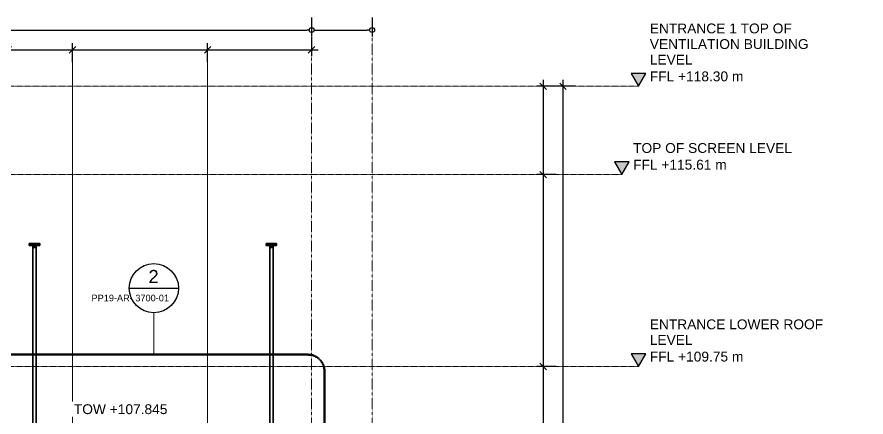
# Model space of a CAD drawing. Header units: millimetres. Extents: x -153298 to 620751, y -313239 to 250031.
# Drawn here: x 125141 to 151026, y -288237 to -276032 of the extents above; entities that cross this region are included whole.
import ezdxf

# ---------------------------------------------------------------- set-up
doc = ezdxf.new("R2010")
doc.units = ezdxf.units.MM
for name, pattern in [('Centre', [31.75, 6.35, -4.7625, 15.875, -4.7625]), ('DPA_Grid _ Level 100', [10, 5.5, -1.6, 1.3, -1.6]), ('DPA_Hidden 50', [3, 2, -1])]:
    doc.linetypes.add(name, pattern=pattern)
for name, color, linetype, lineweight in [('A-ANNO-DIMS', 7, 'Continuous', 9), ('A-ANNO-SYMB', 7, 'Continuous', 9), ('A-DETL', 7, 'Continuous', 70), ('A-FLOR-LEVL', 7, 'Continuous', 35), ('E-LITE-EQPM', 7, 'Continuous', 35), ('G-ANNO-SPOR', 7, 'Continuous', 9), ('S-GRID', 7, 'Continuous', 0)]:
    doc.layers.add(name, color=color, linetype=linetype, lineweight=lineweight)
doc.styles.add('ARIAL', font='arial.ttf')
doc.styles.add('Arial_2', font='arial.ttf', dxfattribs={"height": 3})
doc.styles.add('Arial_3', font='arial.ttf', dxfattribs={"height": 200})
doc.dimstyles.new('DPA-DIM-3_0_C-C', dxfattribs={"dimscale": 304.8, "dimtxt": 306.07782, "dimasz": 0.492126, "dimexe": 0.656168, "dimexo": 0.0625, "dimgap": 0.164042, "dimtad": 1, "dimdec": 0, "dimzin": 0, "dimdsep": 46, "dimtxsty": 'Arial_2', "dimblk1": 'DOTBLANK', "dimblk2": 'DOTBLANK', "dimsah": 1, "dimcen": 0.09, "dimdle": 0.656168, "dimclrd": 7, "dimclre": 7, "dimclrt": 7, "dimadec": 8, "dimazin": 0, "dimtfac": 1, "dimtdec": 4, "dimtix": 1, "dimtmove": 0, "dimatfit": 3, "dimfxl": 1.312336, "dimfxlon": 1, "dimtvp": 1, "dimtolj": 1, "dimtzin": 0, "dimarcsym": 2})
doc.dimstyles.new('DPA-DIM-3_0_T-T', dxfattribs={"dimscale": 304.8, "dimtxt": 306.07782, "dimasz": 0.656168, "dimexe": 0.656168, "dimexo": 0.0625, "dimgap": 0.164042, "dimtad": 1, "dimdec": 0, "dimzin": 0, "dimdsep": 46, "dimtxsty": 'Arial_2', "dimblk1": 'OBLIQUE', "dimblk2": 'OBLIQUE', "dimsah": 1, "dimcen": 0.09, "dimdle": 0.656168, "dimclrd": 7, "dimclre": 7, "dimclrt": 7, "dimadec": 8, "dimazin": 0, "dimtfac": 1, "dimtdec": 4, "dimtix": 1, "dimtmove": 0, "dimatfit": 3, "dimfxl": 1.312336, "dimfxlon": 1, "dimtvp": 1, "dimtolj": 1, "dimtzin": 0, "dimarcsym": 2})

# ---------------------------------------------------------------- blocks, each defined once
blk = doc.blocks.new('ACM_L14 - LED Street Light Luminaire with Wide Light - PRA4-CB-8-17314108-2120-01 ENTRANCE 1 SECTION A')
at = {"layer": 'E-LITE-EQPM', "color": 7}
for p, q in [((-850193, 113507), (-850511, 113507)), ((-850511, 113447), (-850511, 113507)), ((-850511, 113507), (-850511, 113466)), ((-850511, 113466), (-850193, 113466)), ((-850511, 113466), (-850511, 113447)), ((-850511, 113447), (-850193, 113447)), ((-850511, 113447), (-850193, 113447)), ((-850405, 113447), (-850405, 105671)), ((-850382, 113381), (-850382, 113420)), ((-850382, 113420), (-850382, 113381)), ((-850382, 113420), (-850322, 113420)), ((-850382, 113420), (-850322, 113420)), ((-850322, 113381), (-850382, 113381)), ((-850382, 113381), (-850322, 113381)), ((-850322, 113381), (-850322, 113420)), ((-850322, 113420), (-850322, 113381)), ((-850304, 105671), (-850304, 113447)), ((-850193, 113466), (-850193, 113507)), ((-850193, 113507), (-850193, 113447)), ((-850193, 113447), (-850193, 113466)), ((-850405, 105656), (-850405, 105650)), ((-850304, 105650), (-850304, 105656)), ((-850405, 105450), (-850405, 103650)), ((-850304, 103650), (-850304, 105450)), ((-850405, 103600), (-850405, 103450)), ((-850304, 103450), (-850304, 103600)), ((-850405, 103412), (-850405, 103200)), ((-850304, 103200), (-850304, 103412)), ((-850405, 103162), (-850405, 102620)), ((-850304, 102620), (-850304, 103162)), ((-850405, 102570), (-850405, 102558)), ((-850304, 102555), (-850304, 102570)), ((-850627, 101450), (-850326, 101450)), ((-850326, 101450), (-850627, 101450)), ((-850354, 101450), (-850354, 101450)), ((-850354, 101450), (-850326, 101450)), ((-850326, 101450), (-850354, 101450))]:
    blk.add_line(p, q, dxfattribs=at)
for start, end in [(90, 154.7707), (25.2293, 90)]:
    blk.add_arc((-850354, 113410), 24, start, end, dxfattribs=at)
for points, knots in [([(-850375, 113420), (-850375, 113420), (-850375, 113421), (-850374, 113423), (-850372, 113425), (-850371, 113427), (-850369, 113428), (-850368, 113429), (-850368, 113429)], [0.6377615, 0.6377615, 0.6377615, 0.6377615, 0.6527778, 0.6875, 0.7222222, 0.7569444, 0.7916667, 0.7981777, 0.7981777, 0.7981777, 0.7981777]), ([(-850367, 113430), (-850366, 113430), (-850362, 113433), (-850358, 113434), (-850354, 113434)], [0.8224046, 0.8224046, 0.8224046, 0.8224046, 0.8611111, 1, 1, 1, 1]), ([(-850354, 113434), (-850352, 113434), (-850349, 113433), (-850345, 113432), (-850342, 113431), (-850341, 113430), (-850340, 113430)], [0, 0, 0, 0, 0.0555556, 0.1111111, 0.1666667, 0.1847007, 0.1847007, 0.1847007, 0.1847007]), ([(-850338, 113428), (-850337, 113427), (-850336, 113426), (-850334, 113424), (-850333, 113422), (-850332, 113421), (-850332, 113420), (-850332, 113420)], [0.2222222, 0.2222222, 0.2222222, 0.2222222, 0.2777778, 0.3055556, 0.3333333, 0.3611111, 0.3651669, 0.3651669, 0.3651669, 0.3651669])]:
    blk.add_open_spline(points, degree=3, knots=knots, dxfattribs=at)
blk.add_open_spline([(-850354, 113434), (-850354, 113434), (-850354, 113434), (-850354, 113434)], degree=3, dxfattribs=at)
blk = doc.blocks.new('ACM_L14 - LED Street Light Luminaire with Wide Light - PRA4-CB-8-V371-2120-01 ENTRANCE 1 SECTION A')
at = {"layer": 'E-LITE-EQPM', "color": 7}
for p, q in [((-857417, 113507), (-857735, 113507)), ((-857735, 113447), (-857735, 113507)), ((-857735, 113507), (-857735, 113466)), ((-857735, 113466), (-857417, 113466)), ((-857735, 113466), (-857735, 113447)), ((-857735, 113447), (-857417, 113447)), ((-857735, 113447), (-857417, 113447)), ((-857629, 113447), (-857629, 103312)), ((-857606, 113381), (-857606, 113420)), ((-857606, 113420), (-857606, 113381)), ((-857606, 113420), (-857546, 113420)), ((-857606, 113420), (-857546, 113420)), ((-857546, 113381), (-857606, 113381)), ((-857606, 113381), (-857546, 113381)), ((-857546, 113381), (-857546, 113420)), ((-857546, 113420), (-857546, 113381)), ((-857528, 103312), (-857528, 113447)), ((-857417, 113466), (-857417, 113507)), ((-857417, 113507), (-857417, 113447)), ((-857417, 113447), (-857417, 113466)), ((-857629, 103262), (-857629, 103112)), ((-857629, 103074), (-857629, 102862)), ((-857528, 103112), (-857528, 103262)), ((-857528, 102862), (-857528, 103074)), ((-857629, 102824), (-857629, 102282)), ((-857528, 102282), (-857528, 102824)), ((-857629, 102232), (-857629, 102215)), ((-857528, 102215), (-857528, 102232)), ((-857878, 101450), (-857278, 101450)), ((-857278, 101450), (-857878, 101450)), ((-857578, 101450), (-857578, 101450)), ((-857578, 101450), (-857578, 101450))]:
    blk.add_line(p, q, dxfattribs=at)
for start, end in [(90, 154.7707), (25.2293, 90)]:
    blk.add_arc((-857578, 113410), 24, start, end, dxfattribs=at)
for points, knots in [([(-857600, 113420), (-857600, 113420), (-857599, 113421), (-857598, 113423), (-857597, 113425), (-857595, 113427), (-857593, 113428), (-857593, 113429), (-857593, 113429)], [0.6377615, 0.6377615, 0.6377615, 0.6377615, 0.6527778, 0.6875, 0.7222222, 0.7569444, 0.7916667, 0.7981777, 0.7981777, 0.7981777, 0.7981777]), ([(-857591, 113430), (-857590, 113430), (-857586, 113433), (-857582, 113434), (-857579, 113434)], [0.8224046, 0.8224046, 0.8224046, 0.8224046, 0.8611111, 1, 1, 1, 1]), ([(-857578, 113434), (-857576, 113434), (-857574, 113433), (-857570, 113432), (-857567, 113431), (-857565, 113430), (-857565, 113430)], [0, 0, 0, 0, 0.0555556, 0.1111111, 0.1666667, 0.1847007, 0.1847007, 0.1847007, 0.1847007]), ([(-857562, 113428), (-857561, 113427), (-857560, 113426), (-857558, 113424), (-857557, 113422), (-857556, 113421), (-857556, 113420), (-857556, 113420)], [0.2222222, 0.2222222, 0.2222222, 0.2222222, 0.2777778, 0.3055556, 0.3333333, 0.3611111, 0.3651669, 0.3651669, 0.3651669, 0.3651669])]:
    blk.add_open_spline(points, degree=3, knots=knots, dxfattribs=at)
blk.add_open_spline([(-857579, 113434), (-857579, 113434), (-857578, 113434), (-857578, 113434)], degree=3, dxfattribs=at)
blk = doc.blocks.new('Level - ARC - Level-3654792-2120-01 ENTRANCE 1 SECTION A')
at = {"layer": 'A-FLOR-LEVL', "lineweight": 9}
blk.add_hatch(color=7, dxfattribs=at).paths.add_polyline_path([(-838939, 98389), (-839163, 98001), (-839388, 98389)])
at = {"layer": 'A-FLOR-LEVL', "color": 7, "lineweight": 25}
for p, q in [((-838939, 98389), (-839388, 98389)), ((-839388, 98389), (-839163, 98001)), ((-839163, 98001), (-838939, 98389))]:
    blk.add_line(p, q, dxfattribs=at)
blk = doc.blocks.new('_Oblique')
at = {"color": 7, "linetype": 'ByBlock', "lineweight": -2}
blk.add_line((-0.5, -0.5), (0.5, 0.5), dxfattribs=at)
blk = doc.blocks.new('*D3749')
at = {"layer": 'A-ANNO-DIMS', "color": 7, "lineweight": -2, "transparency": 16777216}
for p, q in [((141186, -277947), (141186, -281042)), ((141567, -278147), (140986, -278147)), ((141567, -280842), (140986, -280842))]:
    blk.add_line(p, q, dxfattribs=at)
at = {"layer": 'DEFPOINTS', "color": 7, "transparency": 16777216}
for p in [(141586, -278147), (141186, -280842), (141586, -280842)]:
    blk.add_point(p, dxfattribs=at)
at = {"layer": 'A-ANNO-DIMS', "color": 7, "lineweight": -2, "transparency": 16777216, "xscale": 200, "yscale": 200, "zscale": 200}
for p, rotation in [((141186, -278147), 90), ((141186, -280842), 270)]:
    blk.add_blockref('_Oblique', p, dxfattribs=dict(at, rotation=rotation))
at = {"layer": 'A-ANNO-DIMS', "color": 7, "transparency": 16777216, "insert": (141134, -279494), "char_height": 3, "width": 1107.53, "attachment_point": 5, "rotation": 90, "style": 'Arial_2'}
blk.add_mtext('\\A1;2695', dxfattribs=at)
blk = doc.blocks.new('*D3750')
at = {"layer": 'A-ANNO-DIMS', "color": 7, "lineweight": -2, "transparency": 16777216}
for p, q in [((141567, -280842), (140986, -280842)), ((141186, -280642), (141186, -286897)), ((141567, -286697), (140986, -286697))]:
    blk.add_line(p, q, dxfattribs=at)
at = {"layer": 'DEFPOINTS', "color": 7, "transparency": 16777216}
for p in [(141586, -280842), (141186, -286697), (141586, -286697)]:
    blk.add_point(p, dxfattribs=at)
at = {"layer": 'A-ANNO-DIMS', "color": 7, "lineweight": -2, "transparency": 16777216, "xscale": 200, "yscale": 200, "zscale": 200}
for p, rotation in [((141186, -280842), 90), ((141186, -286697), 270)]:
    blk.add_blockref('_Oblique', p, dxfattribs=dict(at, rotation=rotation))
at = {"layer": 'A-ANNO-DIMS', "color": 7, "transparency": 16777216, "insert": (141134, -283769), "char_height": 3, "width": 1107.53, "attachment_point": 5, "rotation": 90, "style": 'Arial_2'}
blk.add_mtext('\\A1;5855', dxfattribs=at)
blk = doc.blocks.new('*D3751')
at = {"layer": 'A-ANNO-DIMS', "color": 7, "lineweight": -2, "transparency": 16777216}
for p, q in [((141186, -286497), (141186, -293147)), ((141567, -286697), (140986, -286697)), ((141567, -292947), (140986, -292947))]:
    blk.add_line(p, q, dxfattribs=at)
at = {"layer": 'DEFPOINTS', "color": 7, "transparency": 16777216}
for p in [(141586, -286697), (141186, -292947), (141586, -292947)]:
    blk.add_point(p, dxfattribs=at)
at = {"layer": 'A-ANNO-DIMS', "color": 7, "lineweight": -2, "transparency": 16777216, "xscale": 200, "yscale": 200, "zscale": 200}
for p, rotation in [((141186, -286697), 90), ((141186, -292947), 270)]:
    blk.add_blockref('_Oblique', p, dxfattribs=dict(at, rotation=rotation))
at = {"layer": 'A-ANNO-DIMS', "color": 7, "transparency": 16777216, "insert": (141134, -289822), "char_height": 3, "width": 1107.53, "attachment_point": 5, "rotation": 90, "style": 'Arial_2'}
blk.add_mtext('\\A1;6250', dxfattribs=at)
blk = doc.blocks.new('*D3758')
at = {"layer": 'A-ANNO-DIMS', "color": 7, "lineweight": -2, "transparency": 16777216}
for p, q in [((141786, -277947), (141786, -304477)), ((142167, -278147), (141586, -278147)), ((142167, -304277), (141586, -304277))]:
    blk.add_line(p, q, dxfattribs=at)
at = {"layer": 'DEFPOINTS', "color": 7, "transparency": 16777216}
for p in [(142186, -278147), (141786, -304277), (142186, -304277)]:
    blk.add_point(p, dxfattribs=at)
at = {"layer": 'A-ANNO-DIMS', "color": 7, "lineweight": -2, "transparency": 16777216, "xscale": 200, "yscale": 200, "zscale": 200}
for p, rotation in [((141786, -278147), 90), ((141786, -304277), 270)]:
    blk.add_blockref('_Oblique', p, dxfattribs=dict(at, rotation=rotation))
at = {"layer": 'A-ANNO-DIMS', "color": 7, "transparency": 16777216, "insert": (141734, -291212), "char_height": 3, "width": 1384.41, "attachment_point": 5, "rotation": 90, "style": 'Arial_2'}
blk.add_mtext('\\A1;26130', dxfattribs=at)
blk = doc.blocks.new('_DotBlank')
at = {"color": 7, "linetype": 'ByBlock', "lineweight": -2}
blk.add_line((-0.5, 0), (-1, 0), dxfattribs=at)
blk.add_circle((0, 0), 0.5, dxfattribs=at)
blk = doc.blocks.new('*D3695')
at = {"layer": 'A-ANNO-DIMS', "color": 7, "lineweight": -2, "transparency": 16777216}
for p, q in [((124568, -276051), (124568, -276632)), ((134123, -276051), (134123, -276632)), ((124718, -276432), (133973, -276432))]:
    blk.add_line(p, q, dxfattribs=at)
at = {"layer": 'DEFPOINTS', "color": 7, "transparency": 16777216}
for p in [(124568, -276032), (134123, -276032), (134123, -276432)]:
    blk.add_point(p, dxfattribs=at)
at = {"layer": 'A-ANNO-DIMS', "color": 7, "lineweight": -2, "transparency": 16777216, "xscale": 150, "yscale": 150, "zscale": 150, "rotation": 180}
blk.add_blockref('_DotBlank', (124568, -276432), dxfattribs=at)
at = {"layer": 'A-ANNO-DIMS', "color": 7, "lineweight": -2, "transparency": 16777216, "xscale": 150, "yscale": 150, "zscale": 150}
blk.add_blockref('_DotBlank', (134123, -276432), dxfattribs=at)
at = {"layer": 'A-ANNO-DIMS', "color": 7, "transparency": 16777216, "insert": (129345, -276381), "char_height": 3, "width": 1107.53, "attachment_point": 5, "style": 'Arial_2'}
blk.add_mtext('\\A1;9555', dxfattribs=at)
blk = doc.blocks.new('*D3696')
at = {"layer": 'A-ANNO-DIMS', "color": 7, "lineweight": -2, "transparency": 16777216}
for p, q in [((134123, -276051), (134123, -276632)), ((135968, -276051), (135968, -276632)), ((134273, -276432), (135818, -276432))]:
    blk.add_line(p, q, dxfattribs=at)
at = {"layer": 'DEFPOINTS', "color": 7, "transparency": 16777216}
for p in [(134123, -276032), (135968, -276032), (135968, -276432)]:
    blk.add_point(p, dxfattribs=at)
at = {"layer": 'A-ANNO-DIMS', "color": 7, "lineweight": -2, "transparency": 16777216, "xscale": 150, "yscale": 150, "zscale": 150, "rotation": 180}
blk.add_blockref('_DotBlank', (134123, -276432), dxfattribs=at)
at = {"layer": 'A-ANNO-DIMS', "color": 7, "lineweight": -2, "transparency": 16777216, "xscale": 150, "yscale": 150, "zscale": 150}
blk.add_blockref('_DotBlank', (135968, -276432), dxfattribs=at)
at = {"layer": 'A-ANNO-DIMS', "color": 7, "transparency": 16777216, "insert": (135045, -276381), "char_height": 3, "width": 1107.53, "attachment_point": 5, "style": 'Arial_2'}
blk.add_mtext('\\A1;1845', dxfattribs=at)
blk = doc.blocks.new('*D3701')
at = {"layer": 'A-ANNO-DIMS', "color": 7, "lineweight": -2, "transparency": 16777216}
for p, q in [((124873, -277413), (124873, -276832)), ((126833, -277413), (126833, -276832)), ((124673, -277032), (127033, -277032))]:
    blk.add_line(p, q, dxfattribs=at)
at = {"layer": 'DEFPOINTS', "color": 7, "transparency": 16777216}
for p in [(126833, -277032), (124873, -277432), (126833, -277432)]:
    blk.add_point(p, dxfattribs=at)
at = {"layer": 'A-ANNO-DIMS', "color": 7, "lineweight": -2, "transparency": 16777216, "xscale": 200, "yscale": 200, "zscale": 200, "rotation": 180}
blk.add_blockref('_Oblique', (124873, -277032), dxfattribs=at)
at = {"layer": 'A-ANNO-DIMS', "color": 7, "lineweight": -2, "transparency": 16777216, "xscale": 200, "yscale": 200, "zscale": 200}
blk.add_blockref('_Oblique', (126833, -277032), dxfattribs=at)
at = {"layer": 'A-ANNO-DIMS', "color": 7, "transparency": 16777216, "insert": (125853, -276981), "char_height": 3, "width": 1107.53, "attachment_point": 5, "style": 'Arial_2'}
blk.add_mtext('\\A1;1960', dxfattribs=at)
blk = doc.blocks.new('*D3702')
at = {"layer": 'A-ANNO-DIMS', "color": 7, "lineweight": -2, "transparency": 16777216}
for p, q in [((126833, -277413), (126833, -276832)), ((130953, -277413), (130953, -276832)), ((126633, -277032), (131153, -277032))]:
    blk.add_line(p, q, dxfattribs=at)
at = {"layer": 'DEFPOINTS', "color": 7, "transparency": 16777216}
for p in [(130953, -277032), (126833, -277432), (130953, -277432)]:
    blk.add_point(p, dxfattribs=at)
at = {"layer": 'A-ANNO-DIMS', "color": 7, "lineweight": -2, "transparency": 16777216, "xscale": 200, "yscale": 200, "zscale": 200, "rotation": 180}
blk.add_blockref('_Oblique', (126833, -277032), dxfattribs=at)
at = {"layer": 'A-ANNO-DIMS', "color": 7, "lineweight": -2, "transparency": 16777216, "xscale": 200, "yscale": 200, "zscale": 200}
blk.add_blockref('_Oblique', (130953, -277032), dxfattribs=at)
at = {"layer": 'A-ANNO-DIMS', "color": 7, "transparency": 16777216, "insert": (128893, -276981), "char_height": 3, "width": 1107.53, "attachment_point": 5, "style": 'Arial_2'}
blk.add_mtext('\\A1;4119', dxfattribs=at)
blk = doc.blocks.new('*D3703')
at = {"layer": 'A-ANNO-DIMS', "color": 7, "lineweight": -2, "transparency": 16777216}
for p, q in [((134123, -276651), (134123, -277232)), ((130953, -277413), (130953, -276832)), ((130753, -277032), (134323, -277032))]:
    blk.add_line(p, q, dxfattribs=at)
at = {"layer": 'DEFPOINTS', "color": 7, "transparency": 16777216}
for p in [(134123, -276632), (134123, -277032), (130953, -277432)]:
    blk.add_point(p, dxfattribs=at)
at = {"layer": 'A-ANNO-DIMS', "color": 7, "lineweight": -2, "transparency": 16777216, "xscale": 200, "yscale": 200, "zscale": 200, "rotation": 180}
blk.add_blockref('_Oblique', (130953, -277032), dxfattribs=at)
at = {"layer": 'A-ANNO-DIMS', "color": 7, "lineweight": -2, "transparency": 16777216, "xscale": 200, "yscale": 200, "zscale": 200}
blk.add_blockref('_Oblique', (134123, -277032), dxfattribs=at)
at = {"layer": 'A-ANNO-DIMS', "color": 7, "transparency": 16777216, "insert": (132538, -276981), "char_height": 3, "width": 1107.53, "attachment_point": 5, "style": 'Arial_2'}
blk.add_mtext('\\A1;3170', dxfattribs=at)
blk = doc.blocks.new('Section - Detail Callout-11759576-2120-01 ENTRANCE 1 SECTION A')
at = {"layer": 'A-ANNO-SYMB', "color": 7, "lineweight": 25}
blk.add_line((-856003, 86786), (-854503, 86786), dxfattribs=at)
blk.add_circle((-855253, 86786), 750, dxfattribs=at)

msp = doc.modelspace()

# ---------------------------------------------------------------- linework, layer by layer
at = {"layer": 'A-ANNO-SYMB', "color": 7, "lineweight": 18}
msp.add_line((129314.7447, -286334.7834), (129314.7447, -285054.0048), dxfattribs=at)
at = {"layer": 'A-ANNO-SYMB', "color": 7, "linetype": 'DPA_Hidden 50', "lineweight": 50}
for p, q in [((134014.8327, -286334.7834), (124448.4086, -286334.7834)), ((134514.8327, -296081.0128), (134514.8327, -286834.7834))]:
    msp.add_line(p, q, dxfattribs=at)
msp.add_arc((134014.8327, -286834.7834), 500, 0, 90, dxfattribs=at)
at = {"layer": 'A-DETL', "color": 7, "linetype": 'DPA_Hidden 50', "lineweight": 9}
for p, q in [((126833.0657, -288796.753), (126833.0657, -277096.753)), ((130952.5657, -288746.753), (130952.5657, -277046.753))]:
    msp.add_line(p, q, dxfattribs=at)
at = {"layer": 'A-FLOR-LEVL', "color": 7, "linetype": 'Centre', "lineweight": 9}
for p, q in [((80346.0738, -278146.753), (144086.7932, -278146.753)), ((79837.5395, -280841.6324), (143578.2589, -280841.6324)), ((80346.0738, -286696.753), (144086.7932, -286696.753))]:
    msp.add_line(p, q, dxfattribs=at)
at = {"layer": 'S-GRID', "color": 7, "linetype": 'DPA_Grid _ Level 100'}
for p, q in [((134122.88, -309692.5036), (134122.88, -276432.3847)), ((135967.88, -309692.5036), (135967.88, -276432.3847))]:
    msp.add_line(p, q, dxfattribs=at)

# ---------------------------------------------------------------- block references
at = {"layer": 'A-ANNO-SYMB', "color": 7, "lineweight": 25}
msp.add_blockref('Section - Detail Callout-11759576-2120-01 ENTRANCE 1 SECTION A', (984568.1649, -371090.2482), dxfattribs=at)
at = {"layer": 'A-FLOR-LEVL', "color": 7, "lineweight": 25}
for p in [(983250.2539, -376146.753), (982741.7196, -378841.6324), (983250.2539, -384696.753)]:
    msp.add_blockref('Level - ARC - Level-3654792-2120-01 ENTRANCE 1 SECTION A', p, dxfattribs=at)
at = {"layer": 'E-LITE-EQPM', "color": 7}
for name in ['ACM_L14 - LED Street Light Luminaire with Wide Light - PRA4-CB-8-V371-2120-01 ENTRANCE 1 SECTION A', 'ACM_L14 - LED Street Light Luminaire with Wide Light - PRA4-CB-8-17314108-2120-01 ENTRANCE 1 SECTION A']:
    msp.add_blockref(name, (983250.2539, -396446.753), dxfattribs=at)

# ---------------------------------------------------------------- texts
at = {"layer": 'A-ANNO-SYMB', "color": 7, "attachment_point": 1}
for s, insert, char_height, width, style in [('2', (129148.9372, -283749.5014), 400, 376.793125, 'ARIAL'), ('PP19-AR- 3700-01', (127413.6785, -284506.4516), 200, 2918.1425, 'Arial_3')]:
    msp.add_mtext(s, dxfattribs=dict(at, insert=insert, char_height=char_height, width=width, style=style))
at = {"layer": 'A-FLOR-LEVL', "color": 7, "lineweight": 9, "char_height": 300, "attachment_point": 1, "style": 'Arial_2', "bg_fill": 3, "box_fill_scale": 1.25, "bg_fill_color": 256, "bg_fill_true_color": 13158600, "bg_fill_transparency": 0}
for s, insert, width in [('ENTRANCE 1 TOP OF', (144433.1186, -276232.3434), 5331.221875), ('TOP OF SCREEN LEVEL', (143924.5844, -279880.2229), 5964.555), ('ENTRANCE LOWER ROOF', (144433.1186, -285259.3434), 6517.719375)]:
    msp.add_mtext(s, dxfattribs=dict(at, insert=insert, width=width))

# ---------------------------------------------------------------- dimensions: what is measured, and where the dimension line sits
at = {"layer": 'A-ANNO-DIMS', "color": 7}
for base, p1, p2, dimstyle, override, picture, middle in [((134122.88, -276432.3847), (124567.88, -276032.3847), (134122.88, -276032.3847), 'DPA-DIM-3_0_C-C', {"dimpost": '<>', "dimclrd": 7, "dimclre": 7, "dimclrt": 7, "dimfxl": 9555.000007}, '*D3695', (129345.38, -276380.8529)), ((135967.88, -276432.3847), (134122.88, -276032.3847), (135967.88, -276032.3847), 'DPA-DIM-3_0_C-C', {"dimpost": '<>', "dimclrd": 7, "dimclre": 7, "dimclrt": 7, "dimfxl": 1844.999993}, '*D3696', (135045.38, -276380.8529)), ((134122.88, -277032.3847), (130952.5657, -277432.3847), (134122.88, -276632.3847), 'DPA-DIM-3_0_T-T', {"dimpost": '<>', "dimclrd": 7, "dimclre": 7, "dimclrt": 7, "dimfxl": 3269.693047}, '*D3703', (132537.7229, -276980.8519)), ((126833.0657, -277032.3847), (124873.4088, -277432.3847), (126833.0657, -277432.3847), 'DPA-DIM-3_0_T-T', {"dimpost": '<>', "dimclrd": 7, "dimclre": 7, "dimclrt": 7, "dimfxl": 1959.656889}, '*D3701', (125853.2373, -276980.8529)), ((130952.5657207533, -277032.3846680731), (126833.0657207538, -277432.3846680731), (130952.5657207533, -277432.3846680731), 'DPA-DIM-3_0_T-T', {"dimpost": '<>', "dimclrd": 7, "dimclre": 7, "dimclrt": 7, "dimfxl": 4119.5}, '*D3702', (128892.8157207536, -276980.8529491099))]:
    dim = msp.add_linear_dim(base=base, p1=p1, p2=p2, dimstyle=dimstyle, override=override, dxfattribs=at)
    dim.commit()
    dim.dimension.update_dxf_attribs({"geometry": picture, "text_midpoint": middle})
for base, p1, p2, override, picture, middle in [((141185.9231, -280841.6324), (141585.9231, -278146.753), (141585.9231, -280841.6324), {"dimpost": '<>', "dimclrd": 7, "dimclre": 7, "dimclrt": 7, "dimfxl": 2694.879433}, '*D3749', (141134.3913, -279494.1927)), ((141785.9231, -304276.753), (142185.9231, -278146.753), (142185.9231, -304276.753), {"dimpost": '<>', "dimclrd": 7, "dimclre": 7, "dimclrt": 7, "dimfxl": 26130}, '*D3758', (141734.3903, -291211.753)), ((141185.9231, -286696.753), (141585.9231, -280841.6324), (141585.9231, -286696.753), {"dimpost": '<>', "dimclrd": 7, "dimclre": 7, "dimclrt": 7, "dimfxl": 5855.120567}, '*D3750', (141134.3913, -283769.1927)), ((141185.9231, -292946.753), (141585.9231, -286696.753), (141585.9231, -292946.753), {"dimpost": '<>', "dimclrd": 7, "dimclre": 7, "dimclrt": 7, "dimfxl": 6250}, '*D3751', (141134.3913, -289821.753))]:
    dim = msp.add_linear_dim(base=base, p1=p1, p2=p2, angle=90, dimstyle='DPA-DIM-3_0_T-T', override=override, dxfattribs=at)
    dim.commit()
    dim.dimension.update_dxf_attribs({"geometry": picture, "text_midpoint": middle})

# ---------------------------------------------------------------- next in the draw order: texts
at = {"layer": 'A-FLOR-LEVL', "color": 7, "lineweight": 9, "char_height": 300, "attachment_point": 1, "style": 'Arial_2', "bg_fill": 3, "box_fill_scale": 1.25, "bg_fill_color": 256, "bg_fill_true_color": 13158600, "bg_fill_transparency": 0}
for s, insert, width in [('VENTILATION BUILDING', (144433.1186, -276708.5934), 5964.555), ('FFL +115.61 m', (143924.5844, -280388.7367), 3527.425), ('LEVEL', (144433.1186, -285735.5934), 1611.391875)]:
    msp.add_mtext(s, dxfattribs=dict(at, insert=insert, width=width))
at = {"layer": 'G-ANNO-SPOR', "color": 7, "insert": (126874.739, -287848.1574), "char_height": 300, "width": 3408.226529, "attachment_point": 1, "line_spacing_factor": 0.941778, "style": 'Arial_2', "bg_fill": 3, "box_fill_scale": 1.25, "bg_fill_color": 256, "bg_fill_true_color": 13158600, "bg_fill_transparency": 0}
msp.add_mtext('TOW +107.845', dxfattribs=at)

# ---------------------------------------------------------------- next in the draw order: texts
at = {"layer": 'A-FLOR-LEVL', "color": 7, "lineweight": 9, "char_height": 300, "attachment_point": 1, "style": 'Arial_2', "bg_fill": 3, "box_fill_scale": 1.25, "bg_fill_color": 256, "bg_fill_true_color": 13158600, "bg_fill_transparency": 0}
for s, insert, width in [('LEVEL', (144433.1186, -277184.8434), 1611.391875), ('FFL +109.75 m', (144433.1186, -286243.8572), 3527.425)]:
    msp.add_mtext(s, dxfattribs=dict(at, insert=insert, width=width))

# ---------------------------------------------------------------- next in the draw order: texts
at = {"layer": 'A-FLOR-LEVL', "color": 7, "lineweight": 9, "insert": (144433.1186, -277693.8572), "char_height": 300, "width": 3527.425, "attachment_point": 1, "style": 'Arial_2', "bg_fill": 3, "box_fill_scale": 1.25, "bg_fill_color": 256, "bg_fill_true_color": 13158600, "bg_fill_transparency": 0}
msp.add_mtext('FFL +118.30 m', dxfattribs=at)

doc.saveas('drawing.dxf')
